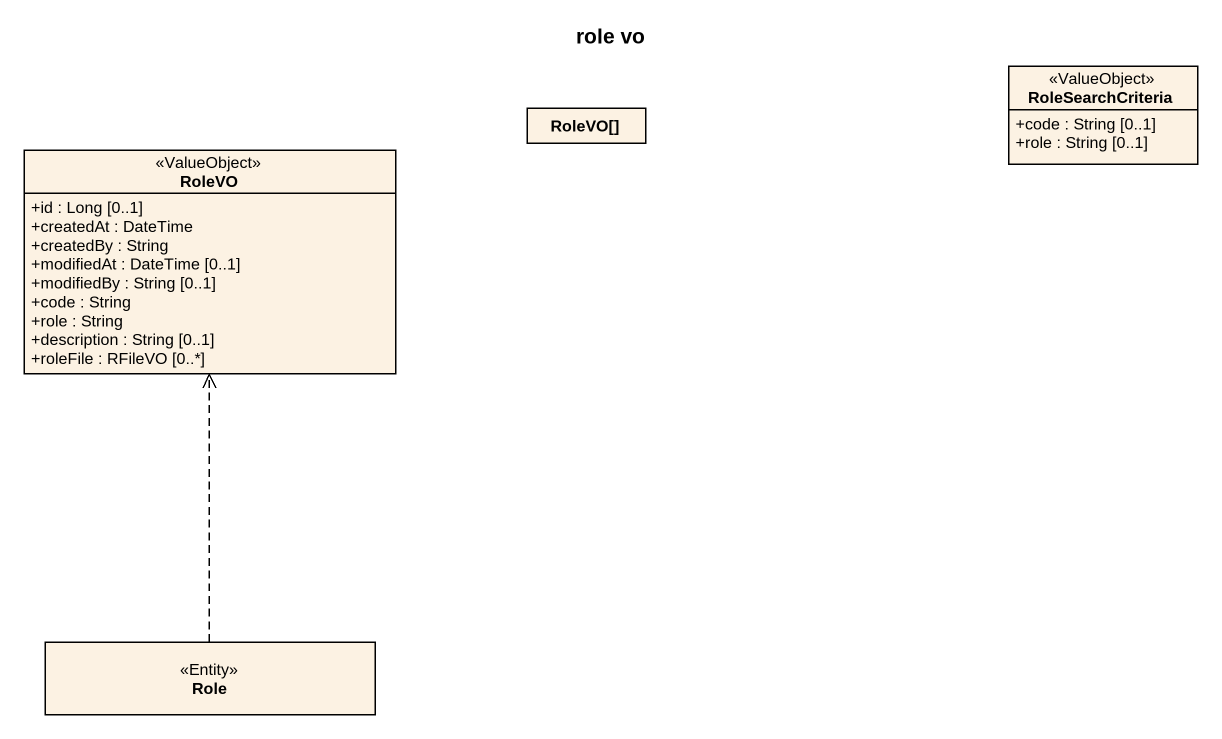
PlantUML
@startuml
title role vo
hide circle
hide empty members
skinparam classAttributeIconSize 0
class RoleSearchCriteria <<ValueObject>> {
  +code : String [0..1]
  +role : String [0..1]
}
class RoleVO <<ValueObject>> {
  +id : Long [0..1]
  +createdAt : DateTime
  +createdBy : String
  +modifiedAt : DateTime [0..1]
  +modifiedBy : String [0..1]
  +code : String
  +role : String
  +description : String [0..1]
  +roleFile : RFileVO [0..*]
}
class "RoleVO[]" as RoleVO_2
class Role <<Entity>>
Role .up.> RoleVO
@enduml
